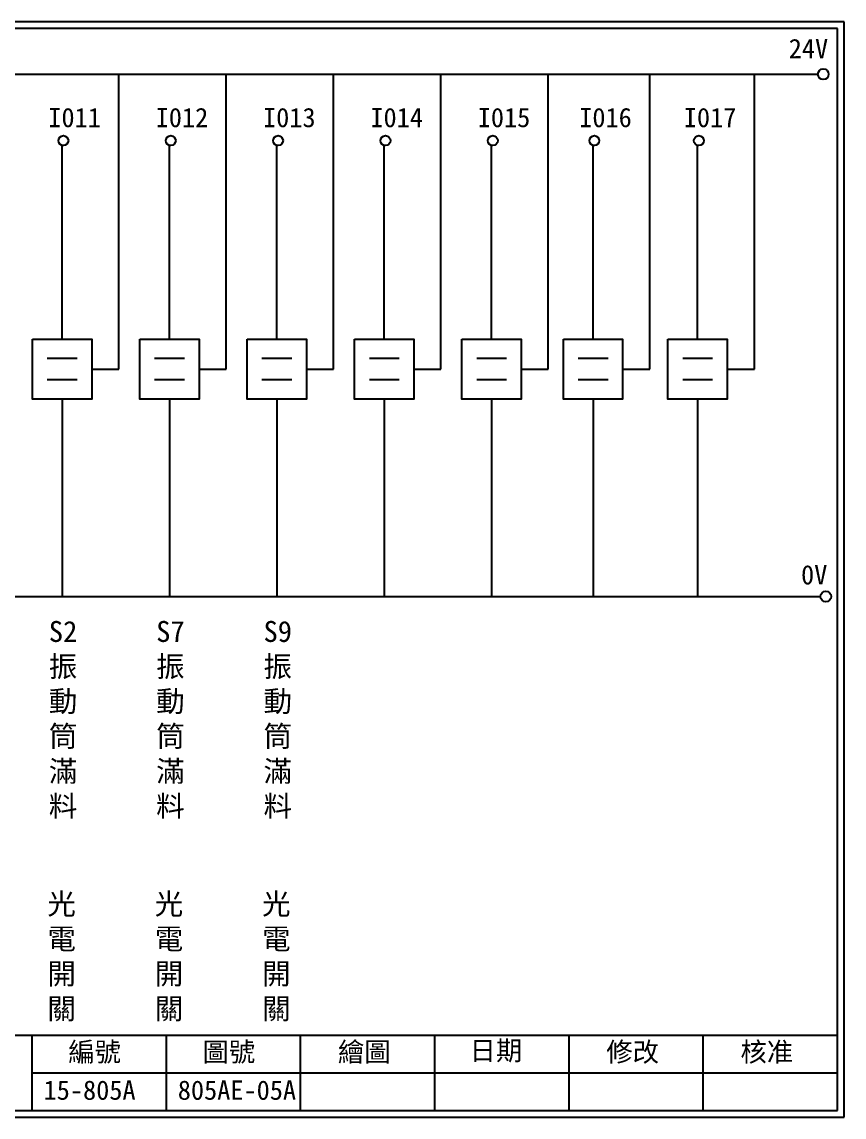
# Model space of a CAD drawing. Extents: x 275 to 562, y 265 to 469.
# Drawn here: x 408.7 to 561.9, y 264.9 to 468.9 of the extents above; entities that cross this region are included whole.
import ezdxf

# ---------------------------------------------------------------- set-up
doc = ezdxf.new("R2010")
doc.units = 0
doc.layers.get('0').update_dxf_attribs({"linetype": 'CONTINUOUS'})
doc.layers.add('圖框層', color=7, linetype='CONTINUOUS')
doc.layers.add('標尺寸層', color=3, linetype='CONTINUOUS')
doc.styles.add('CNS', font='romanc.shx', dxfattribs={"bigfont": 'chineset.shx'})
doc.styles.add('STSL', font='kaiu.ttf')

msp = doc.modelspace()

# ---------------------------------------------------------------- linework, layer by layer
for p, q in [((426.79, 404.26), (426.79, 459.17)), ((446.79, 404.26), (446.79, 459.17)), ((466.79, 404.26), (466.79, 459.17)), ((486.79, 404.26), (486.79, 459.17)), ((506.79, 404.26), (506.79, 459.17)), ((525.71, 404.26), (525.71, 459.17)), ((545.18, 404.26), (545.18, 459.17)), ((416.21, 409.84), (416.21, 445.86)), ((436.21, 409.84), (436.21, 445.86)), ((456.21, 409.84), (456.21, 445.86)), ((476.21, 409.84), (476.21, 445.86)), ((496.21, 409.84), (496.21, 445.86)), ((515.13, 409.84), (515.13, 445.86)), ((534.6, 409.84), (534.6, 445.86)), ((421.72, 404.26), (426.79, 404.26)), ((441.72, 404.26), (446.79, 404.26)), ((461.72, 404.26), (466.79, 404.26)), ((481.72, 404.26), (486.79, 404.26)), ((501.72, 404.26), (506.79, 404.26)), ((520.64, 404.26), (525.71, 404.26)), ((540.11, 404.26), (545.18, 404.26)), ((416.21, 398.68), (416.21, 361.9)), ((436.21, 398.68), (436.21, 361.9)), ((456.21, 398.68), (456.21, 361.9)), ((476.21, 398.68), (476.21, 361.9)), ((496.21, 398.68), (496.21, 361.9)), ((515.13, 398.68), (515.13, 361.9)), ((534.6, 398.68), (534.6, 361.9))]:
    msp.add_line(p, q)
for points in [[(410.7, 409.84), (421.72, 409.84), (421.72, 398.68), (410.7, 398.68)], [(430.7, 409.84), (441.72, 409.84), (441.72, 398.68), (430.7, 398.68)], [(450.7, 409.84), (461.72, 409.84), (461.72, 398.68), (450.7, 398.68)], [(470.7, 409.84), (481.72, 409.84), (481.72, 398.68), (470.7, 398.68)], [(490.7, 409.84), (501.72, 409.84), (501.72, 398.68), (490.7, 398.68)], [(509.61, 409.84), (520.64, 409.84), (520.64, 398.68), (509.61, 398.68)], [(529.08, 409.84), (540.11, 409.84), (540.11, 398.68), (529.08, 398.68)]]:
    msp.add_lwpolyline(points, close=True)
for centre in [(558.02, 459.17), (558.5, 361.9)]:
    msp.add_circle(centre, 1)
at = {"layer": '圖框層', "color": 7}
for p, q in [((561.9, 468.91), (274.9, 468.91)), ((560.65, 467.66), (276.15, 467.66)), ((560.65, 266.2), (560.65, 467.66)), ((561.9, 264.95), (561.9, 468.91)), ((276.15, 280.2), (560.65, 280.2)), ((410.65, 266.2), (410.65, 280.2)), ((435.65, 266.2), (435.65, 280.2)), ((460.65, 266.2), (460.65, 280.2)), ((485.65, 266.2), (485.65, 280.2)), ((510.65, 266.2), (510.65, 280.2)), ((535.65, 266.2), (535.65, 280.2)), ((410.65, 273.2), (560.65, 273.2)), ((276.15, 266.2), (560.65, 266.2)), ((274.9, 264.95), (561.9, 264.95))]:
    msp.add_line(p, q, dxfattribs=at)
at = {"layer": '標尺寸層', "color": 7}
for p, q in [((279.42, 459.17), (557.02, 459.17)), ((413.45, 406.29), (419.02, 406.29)), ((433.45, 406.29), (439.02, 406.29)), ((453.45, 406.29), (459.02, 406.29)), ((473.45, 406.29), (479.02, 406.29)), ((493.45, 406.29), (499.02, 406.29)), ((512.36, 406.29), (517.93, 406.29)), ((531.84, 406.29), (537.4, 406.29)), ((413.45, 402.32), (419.02, 402.32)), ((433.45, 402.32), (439.02, 402.32)), ((453.45, 402.32), (459.02, 402.32)), ((473.45, 402.32), (479.02, 402.32)), ((493.45, 402.32), (499.02, 402.32)), ((512.36, 402.32), (517.93, 402.32)), ((531.84, 402.32), (537.4, 402.32)), ((279.63, 361.9), (557.5, 361.9))]:
    msp.add_line(p, q, dxfattribs=at)
for centre in [(416.45, 446.81), (436.45, 446.81), (456.45, 446.81), (476.45, 446.81), (496.45, 446.81), (515.37, 446.81), (534.84, 446.81)]:
    msp.add_circle(centre, 0.92, dxfattribs=at)

# ---------------------------------------------------------------- texts
at = {"layer": '圖框層', "color": 4, "style": 'STSL'}
for s, p in [('24V', (551.58, 462.16)), ('I011', (413.64, 449.31)), ('I012', (433.64, 449.31)), ('I013', (453.64, 449.31)), ('I014', (473.64, 449.31)), ('I015', (493.64, 449.31)), ('I016', (512.55, 449.31)), ('I017', (532.03, 449.31)), ('0V', (553.88, 364.15)), ('繪圖', (467.59, 275.29)), ('日期', (492.12, 275.53)), ('編號', (417.36, 275.28)), ('圖號', (442.36, 275.28)), ('修改', (517.59, 275.29)), ('核准', (542.59, 275.29)), ('15-805A', (412.76, 268.17)), ('805AE-05A', (437.76, 268.17))]:
    msp.add_text(s, height=3.6, dxfattribs=at).set_placement(p)
at = {"layer": '標尺寸層', "color": 7, "char_height": 3.9, "width": 4.9608, "attachment_point": 5, "style": 'CNS'}
for s, insert in [('{\\fDFKai-SB|b0|i0|c136|p65;S2振動筒滿料}', (416.39, 338.92)), ('{\\fDFKai-SB|b0|i0|c136|p65;S7振動筒滿料}', (436.39, 338.92)), ('{\\fDFKai-SB|b0|i0|c136|p65;S9振動筒滿料}', (456.39, 338.92)), ('{\\fDFKai-SB|b0|i0|c136|p65;光電開關}', (416.12, 294.67)), ('{\\fDFKai-SB|b0|i0|c136|p65;光電開關}', (436.12, 294.67)), ('{\\fDFKai-SB|b0|i0|c136|p65;光電開關}', (456.12, 294.67))]:
    msp.add_mtext(s, dxfattribs=dict(at, insert=insert))

doc.saveas('drawing.dxf')
